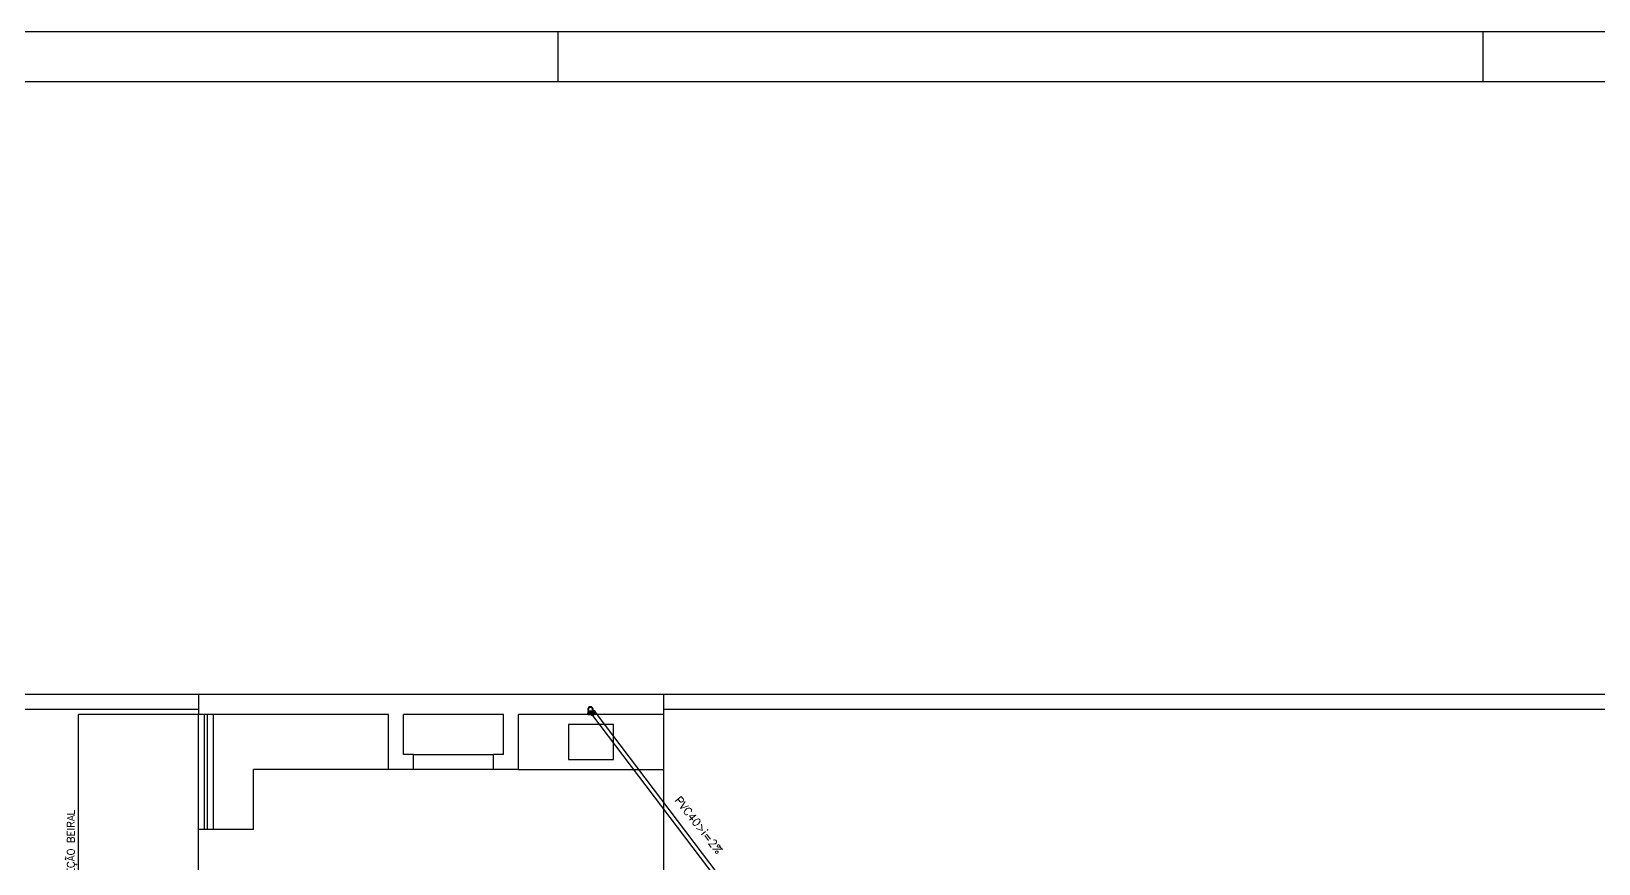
# Model space of a CAD drawing. Extents: x -435 to 5505, y -2177 to 2023.
# Drawn here: x 1279 to 2846, y 1191 to 2023 of the extents above; entities that cross this region are included whole.
import ezdxf

# ---------------------------------------------------------------- set-up
doc = ezdxf.new("R2010")
doc.units = 0
doc.header["$MEASUREMENT"] = 0
doc.layers.get('0').update_dxf_attribs({"linetype": 'CONTINUOUS'})
for name, color, linetype in [('025', 2, 'CONTINUOUS'), ('03', 3, 'CONTINUOUS'), ('100', 6, 'CONTINUOUS'), ('HIDRA', 1, 'CONTINUOUS')]:
    doc.layers.add(name, color=color, linetype=linetype)
doc.styles.get("Standard").update_dxf_attribs({"font": 'romans.shx', "height": 8})

msp = doc.modelspace()

# ---------------------------------------------------------------- linework, layer by layer
for p, q in [((1445.70465, 1360.29019), (105.70465, 1360.29019)), ((1910.70465, 1360.29019), (1445.70465, 1360.29019)), ((1445.70465, 1360.29019), (1445.70465, 1340.29019)), ((3080.70465, 1360.29019), (1910.70465, 1360.29019)), ((1910.70465, 1360.29019), (1910.70465, 1340.29019)), ((1445.70465, 1345.29019), (105.70465, 1345.29019)), ((1325.70465, 990.29019), (1325.70465, 1340.29019)), ((1445.70465, 1340.29019), (1325.70465, 1340.29019)), ((1635.70465, 1340.29019), (1445.70465, 1340.29019)), ((1445.70465, 1225.29019), (1445.70465, 1340.29019)), ((1451.70465, 1225.29019), (1451.70465, 1340.29019)), ((1454.70465, 1225.29019), (1454.70465, 1340.29019)), ((1460.70465, 1225.29019), (1460.70465, 1340.29019)), ((1635.70465, 1285.29019), (1635.70465, 1340.29019)), ((1750.70465, 1340.29019), (1650.70465, 1340.29019)), ((1650.70465, 1300.29019), (1650.70465, 1340.29019)), ((1750.70465, 1300.29019), (1750.70465, 1340.29019)), ((1910.70465, 1340.29019), (1765.70465, 1340.29019)), ((1765.70465, 1285.29019), (1765.70465, 1340.29019)), ((3080.70465, 1345.29019), (1910.70465, 1345.29019)), ((1910.70465, 1340.29019), (1910.70465, 1285.29019)), ((1635.70465, 1285.29019), (1500.70465, 1285.29019)), ((1500.70465, 1225.29019), (1500.70465, 1285.29019)), ((1660.70465, 1285.29019), (1635.70465, 1285.29019)), ((1660.70465, 1300.29019), (1650.70465, 1300.29019)), ((1660.70465, 1300.29019), (1740.70465, 1300.29019)), ((1660.70465, 1285.29019), (1660.70465, 1300.29019)), ((1740.70465, 1285.29019), (1660.70465, 1285.29019)), ((1740.70465, 1285.29019), (1740.70465, 1300.29019)), ((1750.70465, 1300.29019), (1740.70465, 1300.29019)), ((1765.70465, 1285.29019), (1740.70465, 1285.29019)), ((1910.70465, 1285.29019), (1910.70465, 960.29019)), ((1500.70465, 1225.29019), (1445.70465, 1225.29019)), ((1445.70465, 1110.29019), (1445.70465, 1225.29019))]:
    msp.add_line(p, q)
at = {"color": 253}
for p, q in [((1860.70465, 1330.29019), (1815.70465, 1330.29019)), ((1815.70465, 1330.29019), (1815.70465, 1295.29019)), ((1860.70465, 1295.29019), (1860.70465, 1330.29019)), ((1765.70465, 1285.29019), (1910.70465, 1285.29019)), ((1815.70465, 1295.29019), (1860.70465, 1295.29019))]:
    msp.add_line(p, q, dxfattribs=at)
at = {"layer": '025'}
for p, q in [((-435.04761, 2023.47293), (5504.95239, 2023.47293)), ((1804.95239, 2023.47293), (1804.95239, 1973.47293)), ((2729.95239, 2023.47293), (2729.95239, 1973.47293))]:
    msp.add_line(p, q, dxfattribs=at)
at = {"layer": '100'}
msp.add_line((-310.04761, 1973.47293), (5454.95239, 1973.47293), dxfattribs=at)
at = {"layer": 'HIDRA'}
for p, q in [((1834.92277, 1341.79971, 0.8), (1840.12264, 1341.79975, 0.8)), ((1840.12265, 1340.83977, 0.8), (1834.92278, 1340.83973, 0.8)), ((1835.56274, 1343.67966, -0.8), (1835.28275, 1343.39967, -0.8)), ((1835.28275, 1343.39967, 0.8), (1839.76264, 1343.39971, 0.8)), ((1839.76265, 1341.79975, 0.8), (1835.28277, 1341.79971, 0.8)), ((1835.28277, 1340.83973, 0.8), (1839.76266, 1340.83977, 0.8)), ((1835.28278, 1340.39974, -0.8), (1835.28277, 1340.83973, -0.8)), ((1839.76267, 1340.39978, 0.8), (1835.28278, 1340.39974, 0.8)), ((1835.56274, 1343.67966, -0.8), (1835.56273, 1345.59962, -0.8)), ((1835.56274, 1343.67966, 0.8), (1839.48265, 1343.6797, 0.8)), ((1835.58196, 1343.67966, 0.8), (1839.48265, 1343.6797, 0.8)), ((1837.79185, 1342.00096, -0.8), (1837.01002, 1343.03193, -0.8)), ((1837.79799, 1342.00562, -0.8), (1837.0117, 1343.04248, -0.8)), ((1837.54776, 1341.26365, -0.8), (1841.69112, 1344.40571, -0.8)), ((1838.12783, 1340.49872, -0.8), (1837.54776, 1341.26365, -0.8)), ((1837.56874, 1341.83177, -0.8), (1841.13841, 1344.53878, -0.8)), ((1837.83461, 1341.48118, -0.8), (1837.56874, 1341.83177, -0.8)), ((1840.90916, 1344.36493, -0.8), (1837.79799, 1342.00562, -0.8)), ((1841.40427, 1344.18818, -0.8), (1837.83461, 1341.48118, -0.8)), ((1842.27119, 1343.64078, -0.8), (1838.12783, 1340.49872, -0.8)), ((1838.41468, 1340.71625, -0.8), (1841.98435, 1343.42326, -0.8)), ((1839.38147, 1339.44137, -0.8), (1838.41468, 1340.71625, -0.8)), ((1842.95113, 1342.14838, -0.8), (1839.38147, 1339.44137, -0.8)), ((1839.38147, 1339.44137, -0.8), (1839.77376, 1339.38745, -0.8)), ((1839.48263, 1345.59965, 0.8), (1839.48265, 1343.6797, 0.8)), ((1839.76264, 1343.39971, 0.8), (1839.48265, 1343.6797, 0.8)), ((1842.92882, 1341.78114, -0.8), (1839.74143, 1339.36442, -0.8)), ((1839.74143, 1339.36442, -0.8), (1970.22107, 1167.27593, -0.8)), ((1839.76266, 1340.83977, 0.8), (1839.76267, 1340.39978, 0.8)), ((1842.88191, 1341.74447, -0.8), (1839.77376, 1339.38745, -0.8)), ((1840.90916, 1344.36493, -0.8), (1840.12287, 1345.40179, -0.8)), ((1841.13841, 1344.53878, -0.8), (1841.40427, 1344.18818, -0.8)), ((1841.69112, 1344.40571, -0.8), (1842.27119, 1343.64078, -0.8)), ((1841.98435, 1343.42326, -0.8), (1842.95113, 1342.14838, -0.8)), ((1842.95113, 1342.14838, -0.8), (1842.89722, 1341.75608, -0.8)), ((1842.92882, 1341.78114, -0.8), (1973.40846, 1169.69265, -0.8))]:
    msp.add_line(p, q, dxfattribs=at)
for radius, start, end in [(2.60771, 318.72954358, 221.27141199), (2.24771, 330.68970537, 209.31125021), (1.95229, 0.56679475, 183.15631119)]:
    msp.add_arc((1837.52268, 1345.59963, -0.8), radius, start, end, dxfattribs=at)
for points in [[(1840.12275, 1341.79967, 0.8), (1834.92277, 1341.79967, 0.8), (1834.92275, 1340.83973, 0.8), (1840.12265, 1340.83977, 0.8)], [(1840.12275, 1340.83967, 0.8), (1840.12275, 1341.79967, 0.8), (1834.92275, 1341.79967, 0.8), (1834.92275, 1340.83967, 0.8)], [(1840.12265, 1340.83977, 0.8), (1834.92278, 1340.83973, 0.8), (1834.92277, 1341.79971, 0.8), (1840.12264, 1341.79975, 0.8)], [(1839.48265, 1343.6797, 0.8), (1835.56274, 1343.67966, -0.8), (1835.28275, 1343.39967, 0.8), (1839.76264, 1343.39971, 0.8)], [(1839.76264, 1343.39971, 0.8), (1835.28275, 1343.39967, 0.8), (1835.56274, 1343.67966, 0.8), (1839.48265, 1343.6797, 0.8)], [(1839.76275, 1343.39967, 0.8), (1839.48265, 1343.6797, 0.8), (1835.56274, 1343.67966, 0.8), (1835.28275, 1343.39967, 0.8)], [(1839.76265, 1341.79975, 0.8), (1835.28277, 1341.79971, 0.8), (1835.28275, 1343.39967, 0.8), (1839.76264, 1343.39971, 0.8)], [(1839.76275, 1343.39967, 0.8), (1835.28275, 1343.39967, 0.8), (1835.28275, 1341.79967, 0.8), (1839.76275, 1341.79975, 0.8)], [(1839.76275, 1341.79967, 0.8), (1839.76275, 1343.39967, 0.8), (1835.28275, 1343.39967, 0.8), (1835.28275, 1341.79967, 0.8)], [(1839.76275, 1340.83967, 0.8), (1835.28277, 1340.83967, 0.8), (1835.28275, 1340.39967, 0.8), (1839.76275, 1340.39967, 0.8)], [(1835.28275, 1340.39967, 0.8), (1839.76275, 1340.39967, 0.8), (1839.76275, 1340.83967, 0.8), (1835.28275, 1340.83967, 0.8)], [(1839.76267, 1340.39978, 0.8), (1835.28278, 1340.39974, 0.8), (1835.28277, 1340.83973, 0.8), (1839.76266, 1340.83977, 0.8)], [(1837.54776, 1341.26365, -0.8), (1838.12783, 1340.49872, -0.8), (1842.27119, 1343.64078, -0.8), (1841.69112, 1344.40571, -0.8)], [(1841.13841, 1344.53878, -0.8), (1837.56874, 1341.83177, -0.8), (1837.83461, 1341.48118, -0.8), (1841.40427, 1344.18818, -0.8)], [(1838.41468, 1340.71625, -0.8), (1839.38147, 1339.44137, -0.8), (1842.95113, 1342.14838, -0.8), (1841.98435, 1343.42326, -0.8)], [(1839.38147, 1339.44137, -0.8), (1839.77376, 1339.38745, -0.8), (1842.89648, 1341.75811, -0.8), (1842.95113, 1342.14838, -0.8)]]:
    msp.add_3dface(points, dxfattribs=at)

# ---------------------------------------------------------------- texts
msp.add_text('PROJEÇÃO BEIRAL', height=7.5, rotation=90).set_placement((1321.75979, 1155.10272))
at = {"layer": '03'}
msp.add_text('PVC40>i=2%', height=8, rotation=308.22340335, dxfattribs=at).set_placement((1921.29805, 1254.537))

doc.saveas('drawing.dxf')
